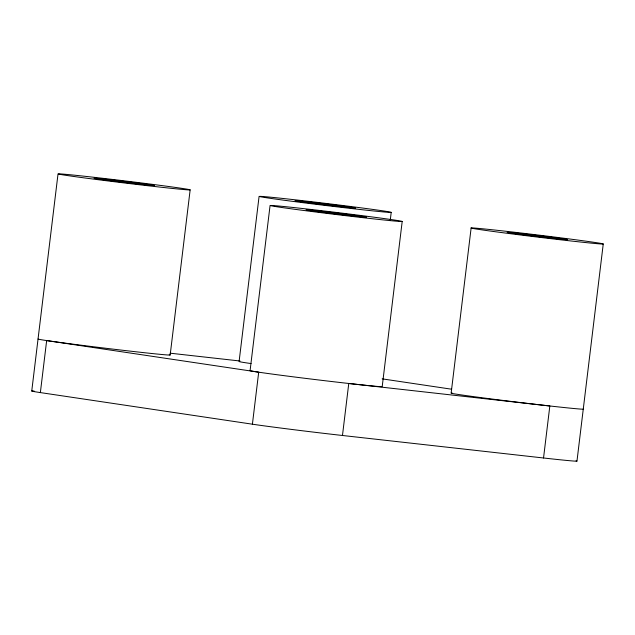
<?xml version="1.0" encoding="UTF-8"?>
<svg xmlns="http://www.w3.org/2000/svg" width="635" height="635" viewBox="0 0 635 635"><rect width="100%" height="100%" fill="white"/><g stroke="black" fill="none" stroke-linecap="round" stroke-linejoin="round"><path stroke-width="0.95" d="M31.75 391.017L58.031 173.871M252.405 424.196L40.362 392.589L46.657 340.574L258.699 372.181L252.405 424.196A66.54 1.048 6.9 0 0 342.471 435.483L543.536 457.986A66.54 1.048 6.9 0 0 576.048 460.835M170.164 355.005L190.151 189.873A66.54 1.048 6.9 0 0 91.464 177.014A66.54 1.048 6.9 0 0 90.646 178.737A66.54 1.048 6.9 0 0 190.151 189.873M259.088 196.382L239.101 361.513A66.54 1.048 6.9 0 0 251.071 363.569M270.073 205.478L250.087 370.61A66.54 1.048 6.9 0 0 315.674 379.611A66.54 1.048 6.9 0 0 382.206 386.612L402.193 221.48A66.54 1.048 6.9 0 0 303.506 208.613A66.54 1.048 6.9 0 0 302.689 210.336A66.54 1.048 6.9 0 0 402.193 221.48M342.471 435.483L348.766 383.476L549.831 405.979L543.536 457.986M390.255 220.242L391.208 212.376A66.54 1.048 6.9 0 0 292.529 199.517A66.54 1.048 6.9 0 0 291.711 201.239A66.54 1.048 6.9 0 0 391.208 212.376M451.144 393.121L471.13 227.981M576.969 461.129L603.25 243.983A66.54 1.048 6.9 0 0 504.571 231.116A66.54 1.048 6.9 0 0 503.753 232.847A66.54 1.048 6.9 0 0 603.25 243.983M170.045 353.179L240.014 361.005M382.151 378.857L451.533 389.199M169.243 354.711A66.54 1.048 6.9 0 1 109.403 348.694A66.54 1.048 6.9 0 1 38.044 339.011M583.263 409.115A66.54 1.048 6.9 0 1 510.969 401.407A66.54 1.048 6.9 0 1 452.231 393.065M40.362 392.589A66.54 1.048 6.9 0 1 34.123 391.033M108.688 180.427A30.655 0.484 6.9 0 0 154.519 185.555A30.655 0.484 6.9 0 0 109.061 179.634A30.655 0.484 6.9 0 0 108.688 180.427M309.745 202.93A30.655 0.484 6.9 0 0 355.576 208.066A30.655 0.484 6.9 0 0 310.118 202.136A30.655 0.484 6.9 0 0 309.745 202.93M521.787 234.537A30.655 0.484 6.9 0 0 567.619 239.665A30.655 0.484 6.9 0 0 522.16 233.744A30.655 0.484 6.9 0 0 521.787 234.537M320.731 212.034A30.655 0.484 6.9 0 0 366.562 217.162A30.655 0.484 6.9 0 0 321.104 211.241A30.655 0.484 6.9 0 0 320.731 212.034"/></g></svg>
